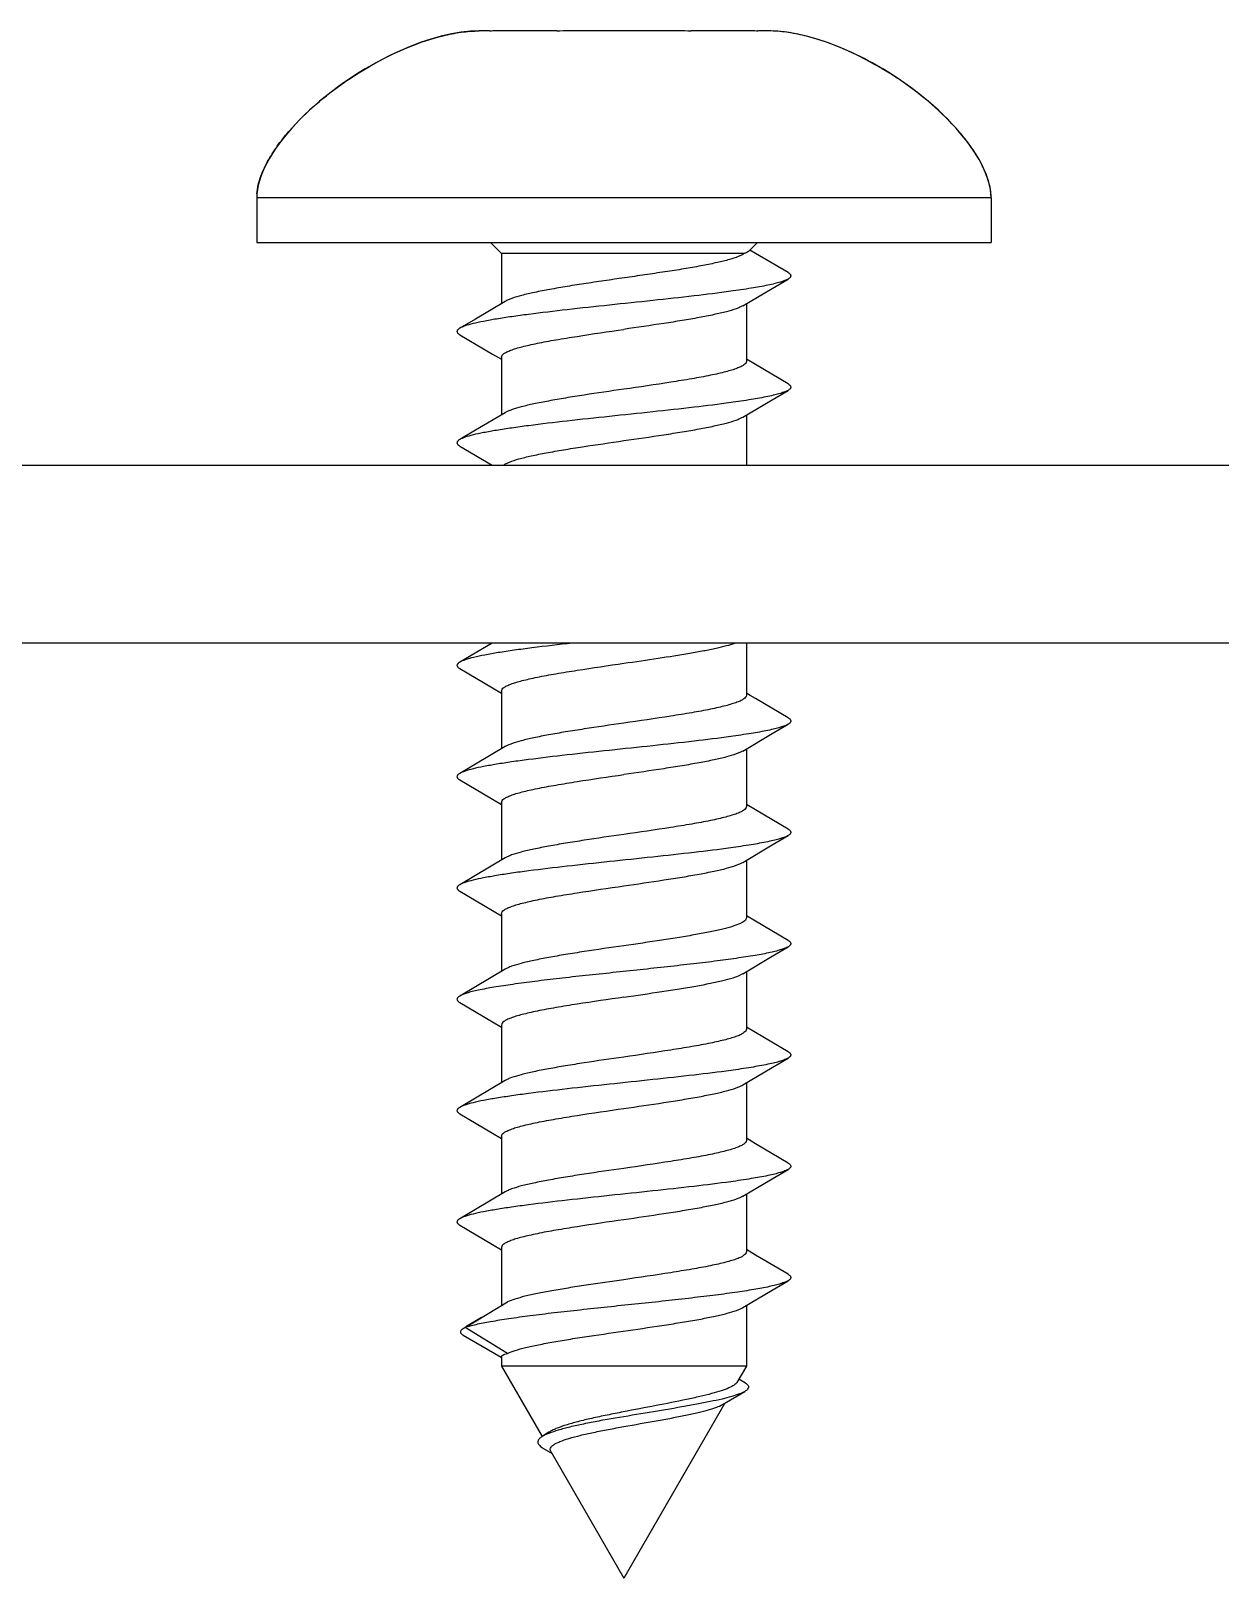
# Model space of a CAD drawing. Header units: millimetres. Extents: x 0 to 420, y 0 to 297.
# Drawn here: x 87.84 to 98.52, y 135.71 to 149.61 of the extents above; entities that cross this region are included whole.
import ezdxf

# ---------------------------------------------------------------- set-up
doc = ezdxf.new("R2010")
doc.units = ezdxf.units.MM
doc.header["$LTSCALE"] = 23.1
doc.layers.get('0').update_dxf_attribs({"linetype": 'CONTINUOUS'})
doc.layers.add('02___PRT_ALL_AXES', color=7, linetype='CONTINUOUS')

msp = doc.modelspace()

# ---------------------------------------------------------------- linework, layer by layer
at = {"color": 7, "linetype": 'Continuous'}
for p, q in [((91.864, 149.61), (91.785, 149.607)), ((91.96, 149.61), (91.864, 149.61)), ((91.96, 149.609), (91.96, 149.61)), ((92.56, 149.61), (92.012, 149.61)), ((92.56, 149.609), (92.56, 149.61)), ((93.654, 149.61), (92.673, 149.61)), ((94.315, 149.61), (93.767, 149.61)), ((93.767, 149.61), (93.767, 149.609)), ((94.464, 149.61), (94.367, 149.61)), ((94.367, 149.61), (94.367, 149.609)), ((91.428, 149.536), (91.334, 149.505)), ((96.112, 148.776), (96.074, 148.816)), ((96.247, 148.617), (96.216, 148.656)), ((96.276, 148.578), (96.247, 148.617)), ((96.303, 148.538), (96.276, 148.578)), ((96.374, 148.421), (96.352, 148.46)), ((96.393, 148.382), (96.374, 148.421)), ((96.464, 148.11), (89.864, 148.11)), ((89.864, 148.11), (89.864, 147.71)), ((96.464, 148.11), (96.462, 148.147)), ((96.464, 148.11), (96.464, 147.71)), ((89.864, 147.71), (96.464, 147.71)), ((94.346, 147.612), (94.295, 147.642)), ((94.243, 147.61), (92.064, 147.61)), ((94.639, 147.439), (94.346, 147.612)), ((94.495, 147.297), (94.639, 147.381)), ((94.231, 147.14), (94.495, 147.297)), ((92.097, 147.18), (91.83, 147.022)), ((91.83, 147.022), (91.688, 146.939)), ((91.688, 146.881), (91.984, 146.707)), ((91.984, 146.707), (92.064, 146.66)), ((94.346, 146.612), (94.264, 146.661)), ((94.639, 146.439), (94.346, 146.612)), ((94.495, 146.297), (94.639, 146.381)), ((94.231, 146.14), (94.495, 146.297)), ((92.097, 146.18), (91.83, 146.022)), ((91.83, 146.022), (91.688, 145.939)), ((91.688, 145.881), (91.979, 145.71)), ((35.614, 145.71), (117.114, 145.71)), ((117.114, 144.11), (35.614, 144.11)), ((91.979, 144.11), (91.688, 143.939)), ((91.688, 143.881), (91.984, 143.707)), ((91.984, 143.707), (92.064, 143.66)), ((94.495, 143.297), (94.639, 143.381)), ((92.097, 143.18), (91.83, 143.022)), ((94.231, 143.14), (94.495, 143.297)), ((91.83, 143.022), (91.688, 142.939)), ((91.688, 142.881), (91.984, 142.707)), ((91.984, 142.707), (92.064, 142.66)), ((94.346, 142.612), (94.264, 142.661)), ((94.639, 142.439), (94.346, 142.612)), ((94.495, 142.297), (94.639, 142.381)), ((94.231, 142.14), (94.495, 142.297)), ((92.097, 142.18), (91.83, 142.022)), ((91.83, 142.022), (91.688, 141.939)), ((91.688, 141.881), (91.984, 141.707)), ((91.984, 141.707), (92.064, 141.66)), ((94.346, 141.612), (94.264, 141.661)), ((94.639, 141.439), (94.346, 141.612)), ((94.495, 141.297), (94.639, 141.381)), ((94.231, 141.14), (94.495, 141.297)), ((92.097, 141.18), (91.83, 141.022)), ((94.231, 141.14), (94.21, 141.129)), ((91.83, 141.022), (91.688, 140.939)), ((91.688, 140.881), (91.984, 140.707)), ((91.984, 140.707), (92.064, 140.66)), ((94.346, 140.612), (94.264, 140.661)), ((94.639, 140.439), (94.346, 140.612)), ((94.231, 140.14), (94.495, 140.297)), ((94.495, 140.297), (94.639, 140.381)), ((92.097, 140.18), (91.83, 140.022)), ((91.83, 140.022), (91.688, 139.939)), ((91.688, 139.881), (91.984, 139.707)), ((91.984, 139.707), (92.064, 139.66)), ((94.346, 139.612), (94.264, 139.661)), ((94.639, 139.439), (94.346, 139.612)), ((94.231, 139.14), (94.495, 139.297)), ((94.495, 139.297), (94.639, 139.381)), ((92.097, 139.18), (91.83, 139.022)), ((91.83, 139.022), (91.688, 138.939)), ((91.688, 138.881), (91.984, 138.707)), ((91.984, 138.707), (92.064, 138.66)), ((94.346, 138.612), (94.264, 138.661)), ((94.639, 138.439), (94.346, 138.612)), ((94.495, 138.297), (94.639, 138.381)), ((91.737, 137.96), (92.118, 138.191)), ((94.231, 138.14), (94.495, 138.297)), ((91.885, 138.051), (91.744, 137.966)), ((91.737, 137.96), (91.718, 137.95)), ((91.72, 137.892), (92.061, 137.694)), ((92.118, 137.729), (91.737, 137.96)), ((94.264, 137.615), (92.064, 137.615)), ((94.255, 137.462), (94.197, 137.497)), ((94.049, 137.269), (94.25, 137.387)), ((92.49, 137.021), (92.428, 136.981)), ((92.441, 136.875), (92.518, 136.83))]:
    msp.add_line(p, q, dxfattribs=at)
for points in [[(91.615, 149.584), (91.523, 149.563), (91.428, 149.536)], [(91.785, 149.607), (91.702, 149.598), (91.615, 149.584)], [(95.261, 149.392), (95.175, 149.432), (95.085, 149.47), (94.993, 149.505), (94.9, 149.536), (94.804, 149.563), (94.712, 149.584), (94.626, 149.598), (94.543, 149.607), (94.464, 149.61)], [(91.334, 149.505), (91.243, 149.47), (91.152, 149.432), (91.067, 149.392), (90.986, 149.352), (90.91, 149.31), (90.838, 149.269), (90.77, 149.227), (90.706, 149.185), (90.645, 149.144), (90.587, 149.102), (90.532, 149.061), (90.479, 149.019), (90.429, 148.978), (90.382, 148.937), (90.337, 148.897), (90.294, 148.856), (90.254, 148.816), (90.215, 148.776), (90.179, 148.736), (90.144, 148.696), (90.111, 148.656), (90.08, 148.617), (90.051, 148.578), (90.024, 148.538), (89.999, 148.499), (89.975, 148.46), (89.954, 148.421), (89.934, 148.382), (89.917, 148.342), (89.901, 148.303), (89.888, 148.263), (89.878, 148.224), (89.87, 148.185), (89.865, 148.147), (89.864, 148.11)], [(96.074, 148.816), (96.033, 148.856), (95.99, 148.897), (95.945, 148.937), (95.898, 148.978), (95.848, 149.019), (95.796, 149.061), (95.741, 149.102), (95.683, 149.144), (95.622, 149.185), (95.558, 149.227), (95.49, 149.269), (95.417, 149.31), (95.341, 149.352), (95.261, 149.392)], [(96.216, 148.656), (96.183, 148.696), (96.149, 148.736), (96.112, 148.776)], [(96.352, 148.46), (96.329, 148.499), (96.303, 148.538)], [(96.462, 148.147), (96.457, 148.185), (96.45, 148.224), (96.439, 148.263), (96.426, 148.303), (96.411, 148.342), (96.393, 148.382)], [(94.639, 143.439), (94.346, 143.612), (94.298, 143.64), (94.264, 143.661)]]:
    msp.add_lwpolyline(points, dxfattribs=at)
for centre, radius, start, end in [((92.013, 148.3), 1.31, 90.0183, 92.3079), ((92.67, 143.967), 5.643, 89.967, 91.1126), ((93.658, 143.967), 5.643, 88.8874, 90.033), ((94.315, 148.3), 1.31, 87.6921, 89.9817), ((90.304, 148.11), 0.44, 175.2488, 179.9518), ((96.024, 148.11), 0.44, 0.0482, 4.7512)]:
    msp.add_arc(centre, radius, start, end, dxfattribs=at)
for points, knots in [([(89.865, 148.146), (89.87, 148.201), (89.897, 148.308), (89.969, 148.456), (90.059, 148.593), (90.196, 148.763), (90.392, 148.954), (90.651, 149.155), (90.93, 149.328), (91.226, 149.471), (91.485, 149.559), (91.7, 149.601), (91.809, 149.61), (91.864, 149.61)], [0, 0, 0, 0, 0.062449, 0.124939, 0.187448, 0.249962, 0.374926, 0.499918, 0.624924, 0.749937, 0.874911, 0.937474, 1, 1, 1, 1]), ([(96.462, 148.146), (96.458, 148.201), (96.43, 148.308), (96.359, 148.456), (96.268, 148.593), (96.131, 148.763), (95.935, 148.954), (95.676, 149.155), (95.397, 149.328), (95.102, 149.471), (94.842, 149.559), (94.628, 149.601), (94.518, 149.61), (94.464, 149.61)], [0, 0, 0, 0, 0.062449, 0.124939, 0.187448, 0.249962, 0.374926, 0.499918, 0.624924, 0.749937, 0.874911, 0.937474, 1, 1, 1, 1]), ([(94.283, 147.63), (94.279, 147.626), (94.266, 147.618), (94.252, 147.613), (94.243, 147.61)], [0, 0, 0, 0, 0.396413, 1, 1, 1, 1]), ([(94.243, 147.61), (94.236, 147.605), (94.219, 147.595), (94.176, 147.576), (94.104, 147.553), (93.997, 147.527), (93.867, 147.501), (93.717, 147.474), (93.551, 147.448), (93.374, 147.422), (93.192, 147.395), (93.008, 147.369), (92.829, 147.342), (92.659, 147.316), (92.504, 147.289), (92.368, 147.263), (92.253, 147.237), (92.174, 147.214), (92.125, 147.195), (92.105, 147.185), (92.097, 147.18)], [0, 0, 0, 0, 0.011643, 0.026326, 0.064898, 0.115259, 0.176243, 0.246254, 0.323394, 0.405538, 0.490405, 0.575632, 0.658847, 0.737736, 0.810119, 0.874021, 0.927747, 0.969979, 0.986529, 1, 1, 1, 1]), ([(94.639, 147.381), (94.63, 147.376), (94.607, 147.366), (94.567, 147.352), (94.516, 147.339), (94.429, 147.319), (94.297, 147.296), (94.076, 147.263), (93.781, 147.227), (93.417, 147.187), (93.036, 147.147), (92.664, 147.107), (92.371, 147.072), (92.16, 147.044), (92.025, 147.023), (91.91, 147.003), (91.815, 146.983), (91.75, 146.965), (91.711, 146.951), (91.695, 146.943), (91.688, 146.939)], [0, 0, 0, 0, 0.010764, 0.024901, 0.042428, 0.063266, 0.114357, 0.176806, 0.287759, 0.412844, 0.543739, 0.671718, 0.788256, 0.839777, 0.885642, 0.92511, 0.957572, 0.982588, 0.992237, 1, 1, 1, 1]), ([(94.639, 147.439), (94.643, 147.437), (94.649, 147.433), (94.657, 147.425), (94.662, 147.418), (94.664, 147.41), (94.662, 147.402), (94.657, 147.395), (94.649, 147.388), (94.643, 147.383), (94.639, 147.381)], [0, 0, 0, 0, 0.164163, 0.297898, 0.406527, 0.500005, 0.593489, 0.702106, 0.835823, 1, 1, 1, 1]), ([(94.231, 147.14), (94.222, 147.135), (94.203, 147.126), (94.155, 147.107), (94.078, 147.084), (93.967, 147.059), (93.834, 147.033), (93.684, 147.007), (93.458, 146.972), (93.283, 146.946), (93.164, 146.929)], [0, 0, 0, 0, 0.026553, 0.059069, 0.141823, 0.246935, 0.371936, 0.513648, 0.668332, 1, 1, 1, 1]), ([(91.688, 146.939), (91.685, 146.937), (91.678, 146.933), (91.67, 146.925), (91.665, 146.918), (91.663, 146.91), (91.665, 146.902), (91.67, 146.895), (91.678, 146.888), (91.685, 146.883), (91.688, 146.881)], [0, 0, 0, 0, 0.164194, 0.297903, 0.406508, 0.499989, 0.59346, 0.702089, 0.835836, 1, 1, 1, 1]), ([(92.064, 146.679), (92.064, 146.692), (92.078, 146.707), (92.097, 146.719), (92.118, 146.73), (92.15, 146.743), (92.196, 146.759), (92.252, 146.774), (92.316, 146.789), (92.417, 146.811), (92.56, 146.837), (92.819, 146.879), (93.023, 146.909), (93.164, 146.929)], [0, 0, 0, 0, 0.033022, 0.045433, 0.059775, 0.09442, 0.137078, 0.187544, 0.245473, 0.310382, 0.458824, 0.62751, 1, 1, 1, 1]), ([(94.264, 146.641), (94.264, 146.628), (94.249, 146.614), (94.23, 146.601), (94.209, 146.59), (94.177, 146.577), (94.131, 146.562), (94.076, 146.546), (94.011, 146.531), (93.91, 146.509), (93.767, 146.483), (93.508, 146.441), (93.304, 146.411), (93.164, 146.391)], [0, 0, 0, 0, 0.033026, 0.045437, 0.059779, 0.094423, 0.13708, 0.187543, 0.245471, 0.310379, 0.458823, 0.627517, 1, 1, 1, 1]), ([(94.639, 146.381), (94.63, 146.376), (94.607, 146.366), (94.567, 146.352), (94.516, 146.339), (94.429, 146.319), (94.297, 146.296), (94.076, 146.263), (93.781, 146.227), (93.417, 146.187), (93.036, 146.147), (92.664, 146.107), (92.371, 146.072), (92.16, 146.044), (92.025, 146.023), (91.91, 146.003), (91.815, 145.983), (91.75, 145.965), (91.711, 145.951), (91.695, 145.943), (91.688, 145.939)], [0, 0, 0, 0, 0.010761, 0.024901, 0.042425, 0.063266, 0.114357, 0.176806, 0.287759, 0.412843, 0.543739, 0.671719, 0.788256, 0.839778, 0.885642, 0.92511, 0.957574, 0.982589, 0.99224, 1, 1, 1, 1]), ([(93.164, 146.391), (93.044, 146.374), (92.869, 146.349), (92.644, 146.313), (92.493, 146.287), (92.36, 146.261), (92.249, 146.236), (92.172, 146.213), (92.124, 146.195), (92.105, 146.185), (92.097, 146.18)], [0, 0, 0, 0, 0.331673, 0.486365, 0.628079, 0.753073, 0.858178, 0.940931, 0.973447, 1, 1, 1, 1]), ([(94.639, 146.439), (94.643, 146.437), (94.649, 146.433), (94.657, 146.425), (94.662, 146.418), (94.664, 146.41), (94.662, 146.402), (94.657, 146.395), (94.649, 146.388), (94.643, 146.383), (94.639, 146.381)], [0, 0, 0, 0, 0.164218, 0.297945, 0.406523, 0.499991, 0.593451, 0.702049, 0.835811, 1, 1, 1, 1]), ([(93.164, 145.929), (93.283, 145.946), (93.458, 145.972), (93.684, 146.007), (93.834, 146.033), (93.967, 146.059), (94.078, 146.084), (94.155, 146.107), (94.203, 146.126), (94.222, 146.135), (94.231, 146.14)], [0, 0, 0, 0, 0.331661, 0.48635, 0.628064, 0.753063, 0.858176, 0.940932, 0.973447, 1, 1, 1, 1]), ([(91.688, 145.939), (91.685, 145.937), (91.678, 145.933), (91.67, 145.925), (91.665, 145.918), (91.663, 145.91), (91.665, 145.902), (91.67, 145.895), (91.678, 145.888), (91.685, 145.883), (91.688, 145.881)], [0, 0, 0, 0, 0.164194, 0.297955, 0.406547, 0.500006, 0.593472, 0.702049, 0.835783, 1, 1, 1, 1]), ([(92.084, 145.71), (92.091, 145.715), (92.108, 145.725), (92.153, 145.745), (92.228, 145.768), (92.338, 145.795), (92.472, 145.821), (92.626, 145.848), (92.859, 145.885), (93.04, 145.911), (93.164, 145.929)], [0, 0, 0, 0, 0.02364, 0.05353, 0.1323, 0.23532, 0.360075, 0.503185, 0.660593, 1, 1, 1, 1]), ([(92.7, 144.11), (92.579, 144.097), (92.405, 144.076), (92.183, 144.047), (92.042, 144.026), (91.92, 144.005), (91.821, 143.984), (91.753, 143.966), (91.712, 143.951), (91.695, 143.943), (91.688, 143.939)], [0, 0, 0, 0, 0.354408, 0.511604, 0.651695, 0.772273, 0.871337, 0.947427, 0.97664, 1, 1, 1, 1]), ([(93.164, 143.929), (93.267, 143.944), (93.464, 143.973), (93.703, 144.01), (93.877, 144.041), (93.987, 144.063), (94.081, 144.085), (94.137, 144.102), (94.162, 144.11)], [0, 0, 0, 0, 0.307079, 0.590032, 0.715469, 0.826913, 0.922305, 1, 1, 1, 1]), ([(91.688, 143.939), (91.685, 143.937), (91.678, 143.933), (91.67, 143.925), (91.665, 143.918), (91.663, 143.91), (91.665, 143.902), (91.67, 143.895), (91.678, 143.888), (91.685, 143.883), (91.688, 143.881)], [0, 0, 0, 0, 0.164173, 0.297931, 0.406551, 0.500014, 0.59349, 0.702081, 0.835788, 1, 1, 1, 1]), ([(92.064, 143.679), (92.064, 143.692), (92.078, 143.707), (92.097, 143.719), (92.118, 143.73), (92.15, 143.743), (92.196, 143.759), (92.252, 143.774), (92.316, 143.789), (92.417, 143.811), (92.56, 143.837), (92.819, 143.879), (93.023, 143.909), (93.164, 143.929)], [0, 0, 0, 0, 0.033016, 0.045426, 0.059765, 0.094406, 0.137061, 0.187523, 0.245449, 0.310355, 0.458795, 0.627492, 1, 1, 1, 1]), ([(94.264, 143.641), (94.264, 143.628), (94.249, 143.614), (94.23, 143.601), (94.21, 143.59), (94.177, 143.577), (94.131, 143.562), (94.076, 143.546), (94.011, 143.531), (93.91, 143.509), (93.767, 143.483), (93.508, 143.441), (93.304, 143.411), (93.164, 143.391)], [0, 0, 0, 0, 0.033021, 0.045431, 0.059772, 0.094414, 0.137065, 0.187524, 0.245447, 0.310351, 0.458792, 0.627492, 1, 1, 1, 1]), ([(94.639, 143.381), (94.63, 143.376), (94.607, 143.366), (94.567, 143.352), (94.516, 143.339), (94.429, 143.319), (94.297, 143.296), (94.076, 143.263), (93.781, 143.227), (93.417, 143.187), (93.036, 143.147), (92.664, 143.107), (92.371, 143.072), (92.16, 143.044), (92.025, 143.023), (91.91, 143.003), (91.815, 142.983), (91.75, 142.965), (91.711, 142.951), (91.695, 142.943), (91.688, 142.939)], [0, 0, 0, 0, 0.010763, 0.024902, 0.042427, 0.063266, 0.114358, 0.176807, 0.287759, 0.412844, 0.54374, 0.671719, 0.788256, 0.839778, 0.885643, 0.92511, 0.957574, 0.982589, 0.992239, 1, 1, 1, 1]), ([(93.164, 143.391), (93.044, 143.374), (92.869, 143.349), (92.644, 143.313), (92.493, 143.287), (92.36, 143.261), (92.249, 143.236), (92.172, 143.213), (92.124, 143.195), (92.105, 143.185), (92.097, 143.18)], [0, 0, 0, 0, 0.331667, 0.48636, 0.628075, 0.753072, 0.858181, 0.940933, 0.973447, 1, 1, 1, 1]), ([(94.639, 143.439), (94.643, 143.437), (94.649, 143.433), (94.657, 143.425), (94.662, 143.418), (94.664, 143.41), (94.662, 143.402), (94.657, 143.395), (94.649, 143.388), (94.643, 143.383), (94.639, 143.381)], [0, 0, 0, 0, 0.164187, 0.297898, 0.406505, 0.499988, 0.593461, 0.702091, 0.835837, 1, 1, 1, 1]), ([(94.231, 143.14), (94.222, 143.135), (94.203, 143.126), (94.155, 143.107), (94.078, 143.084), (93.967, 143.059), (93.834, 143.033), (93.684, 143.007), (93.458, 142.972), (93.283, 142.946), (93.164, 142.929)], [0, 0, 0, 0, 0.026553, 0.059069, 0.141823, 0.246935, 0.371936, 0.513648, 0.668332, 1, 1, 1, 1]), ([(91.688, 142.939), (91.685, 142.937), (91.678, 142.933), (91.67, 142.925), (91.665, 142.918), (91.663, 142.91), (91.665, 142.902), (91.67, 142.895), (91.678, 142.888), (91.685, 142.883), (91.688, 142.881)], [0, 0, 0, 0, 0.164207, 0.297961, 0.40654, 0.500001, 0.593463, 0.70204, 0.835789, 1, 1, 1, 1]), ([(92.064, 142.679), (92.064, 142.692), (92.078, 142.707), (92.097, 142.719), (92.118, 142.73), (92.15, 142.743), (92.196, 142.759), (92.252, 142.774), (92.316, 142.789), (92.417, 142.811), (92.56, 142.837), (92.819, 142.879), (93.023, 142.909), (93.164, 142.929)], [0, 0, 0, 0, 0.033024, 0.045434, 0.059776, 0.094419, 0.137072, 0.187534, 0.245459, 0.310365, 0.458808, 0.627506, 1, 1, 1, 1]), ([(94.264, 142.641), (94.264, 142.628), (94.249, 142.614), (94.23, 142.602), (94.21, 142.59), (94.177, 142.577), (94.131, 142.562), (94.076, 142.546), (94.011, 142.531), (93.91, 142.509), (93.767, 142.483), (93.508, 142.441), (93.304, 142.411), (93.164, 142.391)], [0, 0, 0, 0, 0.033018, 0.045428, 0.059769, 0.094412, 0.137068, 0.187532, 0.245461, 0.310368, 0.458808, 0.627499, 1, 1, 1, 1]), ([(94.639, 142.381), (94.63, 142.376), (94.607, 142.366), (94.567, 142.352), (94.516, 142.339), (94.429, 142.319), (94.297, 142.296), (94.076, 142.263), (93.781, 142.227), (93.417, 142.187), (93.036, 142.147), (92.664, 142.107), (92.371, 142.072), (92.16, 142.044), (92.025, 142.023), (91.91, 142.003), (91.815, 141.983), (91.75, 141.965), (91.711, 141.951), (91.695, 141.943), (91.688, 141.939)], [0, 0, 0, 0, 0.010764, 0.024901, 0.042428, 0.063266, 0.114357, 0.176807, 0.287759, 0.412844, 0.54374, 0.671718, 0.788256, 0.839777, 0.885643, 0.92511, 0.957572, 0.982589, 0.992238, 1, 1, 1, 1]), ([(93.164, 142.391), (93.044, 142.374), (92.869, 142.349), (92.644, 142.313), (92.493, 142.287), (92.36, 142.261), (92.249, 142.236), (92.172, 142.213), (92.124, 142.195), (92.105, 142.185), (92.097, 142.18)], [0, 0, 0, 0, 0.331664, 0.486347, 0.628054, 0.75305, 0.858166, 0.940927, 0.973445, 1, 1, 1, 1]), ([(94.639, 142.439), (94.643, 142.437), (94.649, 142.433), (94.657, 142.425), (94.662, 142.418), (94.664, 142.41), (94.662, 142.402), (94.657, 142.395), (94.649, 142.388), (94.643, 142.383), (94.639, 142.381)], [0, 0, 0, 0, 0.164162, 0.297903, 0.406534, 0.500009, 0.593493, 0.702105, 0.835819, 1, 1, 1, 1]), ([(93.164, 141.929), (93.283, 141.946), (93.458, 141.972), (93.684, 142.007), (93.834, 142.033), (93.967, 142.059), (94.078, 142.084), (94.155, 142.107), (94.203, 142.126), (94.222, 142.135), (94.231, 142.14)], [0, 0, 0, 0, 0.331665, 0.486349, 0.628055, 0.753051, 0.858166, 0.940927, 0.973446, 1, 1, 1, 1]), ([(91.688, 141.939), (91.685, 141.937), (91.678, 141.933), (91.67, 141.925), (91.665, 141.918), (91.663, 141.91), (91.665, 141.902), (91.67, 141.895), (91.678, 141.888), (91.685, 141.883), (91.688, 141.881)], [0, 0, 0, 0, 0.164215, 0.297925, 0.406511, 0.499986, 0.593447, 0.702063, 0.835823, 1, 1, 1, 1]), ([(92.064, 141.679), (92.064, 141.692), (92.078, 141.707), (92.097, 141.719), (92.118, 141.73), (92.15, 141.743), (92.196, 141.759), (92.252, 141.774), (92.316, 141.789), (92.417, 141.811), (92.56, 141.837), (92.819, 141.879), (93.023, 141.909), (93.164, 141.929)], [0, 0, 0, 0, 0.033019, 0.04543, 0.059771, 0.094414, 0.137071, 0.187536, 0.245465, 0.310373, 0.458813, 0.627502, 1, 1, 1, 1]), ([(94.264, 141.641), (94.264, 141.637), (94.261, 141.627), (94.249, 141.614), (94.232, 141.602), (94.218, 141.595), (94.21, 141.591)], [0, 0, 0, 0, 0.169076, 0.37943, 0.653487, 1, 1, 1, 1]), ([(94.21, 141.591), (94.189, 141.581), (94.137, 141.563), (94.047, 141.539), (93.935, 141.514), (93.805, 141.49), (93.659, 141.465), (93.444, 141.432), (93.277, 141.407), (93.164, 141.391)], [0, 0, 0, 0, 0.066192, 0.153913, 0.261556, 0.386783, 0.526702, 0.677986, 1, 1, 1, 1]), ([(93.164, 141.391), (93.044, 141.374), (92.869, 141.349), (92.644, 141.313), (92.493, 141.287), (92.36, 141.261), (92.249, 141.236), (92.172, 141.213), (92.124, 141.195), (92.105, 141.185), (92.097, 141.18)], [0, 0, 0, 0, 0.331674, 0.486366, 0.628081, 0.753075, 0.85818, 0.940931, 0.973447, 1, 1, 1, 1]), ([(94.639, 141.381), (94.632, 141.377), (94.616, 141.37), (94.6, 141.363), (94.59, 141.36)], [0, 0, 0, 0, 0.445344, 1, 1, 1, 1]), ([(94.639, 141.439), (94.643, 141.437), (94.649, 141.433), (94.657, 141.425), (94.662, 141.418), (94.664, 141.41), (94.662, 141.402), (94.657, 141.395), (94.649, 141.388), (94.643, 141.383), (94.639, 141.381)], [0, 0, 0, 0, 0.164153, 0.297897, 0.406491, 0.49993, 0.593367, 0.701931, 0.83569, 1, 1, 1, 1]), ([(94.59, 141.36), (94.576, 141.355), (94.544, 141.346), (94.469, 141.327), (94.352, 141.305), (94.189, 141.279), (93.997, 141.253), (93.783, 141.228), (93.47, 141.192), (93.147, 141.158), (92.823, 141.124), (92.589, 141.098), (92.371, 141.072), (92.175, 141.046), (92.005, 141.021), (91.883, 140.998), (91.803, 140.98), (91.756, 140.967), (91.718, 140.954), (91.697, 140.944), (91.688, 140.939)], [0, 0, 0, 0, 0.015354, 0.033821, 0.079672, 0.136481, 0.202792, 0.276849, 0.356674, 0.524935, 0.608835, 0.689556, 0.764927, 0.832928, 0.891757, 0.939888, 0.959564, 0.976169, 0.989641, 1, 1, 1, 1]), ([(93.164, 140.929), (93.277, 140.946), (93.444, 140.97), (93.659, 141.003), (93.805, 141.028), (93.935, 141.052), (94.047, 141.077), (94.137, 141.101), (94.189, 141.119), (94.21, 141.129)], [0, 0, 0, 0, 0.322014, 0.473298, 0.613217, 0.738444, 0.846087, 0.933808, 1, 1, 1, 1]), ([(91.688, 140.939), (91.685, 140.937), (91.678, 140.933), (91.67, 140.925), (91.665, 140.918), (91.663, 140.91), (91.665, 140.902), (91.67, 140.895), (91.678, 140.888), (91.685, 140.883), (91.688, 140.881)], [0, 0, 0, 0, 0.16417, 0.297891, 0.406511, 0.499995, 0.593475, 0.702104, 0.835837, 1, 1, 1, 1]), ([(93.164, 140.929), (93.023, 140.909), (92.819, 140.879), (92.56, 140.837), (92.417, 140.811), (92.316, 140.789), (92.252, 140.774), (92.196, 140.759), (92.15, 140.743), (92.118, 140.73), (92.097, 140.719), (92.078, 140.707), (92.064, 140.692), (92.064, 140.679)], [0, 0, 0, 0, 0.372497, 0.541189, 0.689634, 0.754542, 0.812469, 0.862931, 0.905584, 0.940227, 0.954568, 0.966978, 1, 1, 1, 1]), ([(94.264, 140.641), (94.264, 140.628), (94.249, 140.614), (94.23, 140.602), (94.21, 140.59), (94.177, 140.577), (94.131, 140.562), (94.076, 140.546), (94.011, 140.531), (93.91, 140.509), (93.767, 140.483), (93.508, 140.441), (93.304, 140.411), (93.164, 140.391)], [0, 0, 0, 0, 0.033017, 0.045426, 0.059766, 0.094407, 0.137061, 0.187523, 0.245447, 0.310352, 0.458793, 0.627492, 1, 1, 1, 1]), ([(93.164, 140.391), (93.044, 140.374), (92.869, 140.349), (92.644, 140.313), (92.493, 140.287), (92.36, 140.261), (92.249, 140.236), (92.172, 140.213), (92.124, 140.195), (92.105, 140.185), (92.097, 140.18)], [0, 0, 0, 0, 0.331659, 0.486343, 0.628054, 0.753054, 0.858169, 0.940929, 0.973446, 1, 1, 1, 1]), ([(94.639, 140.439), (94.643, 140.437), (94.649, 140.433), (94.657, 140.425), (94.662, 140.418), (94.664, 140.41), (94.662, 140.402), (94.657, 140.395), (94.649, 140.388), (94.643, 140.383), (94.639, 140.381)], [0, 0, 0, 0, 0.164217, 0.297953, 0.406529, 0.499994, 0.593453, 0.702041, 0.835801, 1, 1, 1, 1]), ([(94.639, 140.381), (94.63, 140.376), (94.607, 140.366), (94.567, 140.352), (94.516, 140.339), (94.429, 140.319), (94.297, 140.296), (94.076, 140.263), (93.781, 140.227), (93.417, 140.187), (93.036, 140.147), (92.664, 140.107), (92.371, 140.072), (92.16, 140.044), (92.025, 140.023), (91.91, 140.003), (91.815, 139.983), (91.75, 139.965), (91.711, 139.951), (91.695, 139.943), (91.688, 139.939)], [0, 0, 0, 0, 0.010761, 0.024901, 0.042425, 0.063265, 0.114357, 0.176805, 0.287759, 0.412843, 0.543739, 0.671718, 0.788256, 0.839777, 0.885641, 0.92511, 0.957573, 0.982588, 0.992239, 1, 1, 1, 1]), ([(93.164, 139.929), (93.283, 139.946), (93.458, 139.972), (93.684, 140.007), (93.834, 140.033), (93.967, 140.059), (94.078, 140.084), (94.155, 140.107), (94.203, 140.126), (94.222, 140.135), (94.231, 140.14)], [0, 0, 0, 0, 0.331667, 0.486357, 0.628069, 0.753063, 0.858173, 0.940929, 0.973447, 1, 1, 1, 1]), ([(91.688, 139.939), (91.685, 139.937), (91.678, 139.933), (91.67, 139.925), (91.665, 139.918), (91.663, 139.91), (91.665, 139.902), (91.67, 139.895), (91.678, 139.888), (91.685, 139.883), (91.688, 139.881)], [0, 0, 0, 0, 0.164167, 0.297919, 0.406546, 0.500013, 0.593493, 0.702093, 0.8358, 1, 1, 1, 1]), ([(92.064, 139.679), (92.064, 139.692), (92.078, 139.707), (92.097, 139.719), (92.118, 139.73), (92.15, 139.743), (92.196, 139.759), (92.252, 139.774), (92.316, 139.789), (92.417, 139.811), (92.56, 139.837), (92.819, 139.879), (93.023, 139.909), (93.164, 139.929)], [0, 0, 0, 0, 0.033023, 0.045434, 0.059777, 0.094422, 0.13708, 0.187545, 0.245474, 0.310382, 0.458826, 0.627517, 1, 1, 1, 1]), ([(94.264, 139.641), (94.264, 139.628), (94.249, 139.614), (94.23, 139.601), (94.209, 139.59), (94.177, 139.577), (94.131, 139.562), (94.076, 139.546), (94.011, 139.531), (93.91, 139.509), (93.767, 139.483), (93.508, 139.441), (93.304, 139.411), (93.164, 139.391)], [0, 0, 0, 0, 0.033024, 0.045435, 0.059777, 0.094422, 0.13708, 0.187545, 0.245474, 0.310383, 0.458826, 0.627518, 1, 1, 1, 1]), ([(94.639, 139.439), (94.643, 139.437), (94.649, 139.433), (94.657, 139.425), (94.662, 139.418), (94.664, 139.41), (94.662, 139.402), (94.657, 139.395), (94.649, 139.388), (94.643, 139.383), (94.639, 139.381)], [0, 0, 0, 0, 0.1642, 0.297907, 0.406506, 0.499986, 0.593453, 0.70208, 0.835833, 1, 1, 1, 1]), ([(94.639, 139.381), (94.63, 139.376), (94.607, 139.366), (94.567, 139.352), (94.516, 139.339), (94.429, 139.319), (94.297, 139.296), (94.076, 139.263), (93.781, 139.227), (93.417, 139.187), (93.036, 139.147), (92.664, 139.107), (92.371, 139.072), (92.16, 139.044), (92.025, 139.023), (91.91, 139.003), (91.815, 138.983), (91.75, 138.965), (91.711, 138.951), (91.695, 138.943), (91.688, 138.939)], [0, 0, 0, 0, 0.010762, 0.024902, 0.042426, 0.063266, 0.114358, 0.176806, 0.287759, 0.412844, 0.54374, 0.671719, 0.788256, 0.839778, 0.885642, 0.92511, 0.957574, 0.982589, 0.99224, 1, 1, 1, 1]), ([(93.164, 139.391), (93.044, 139.374), (92.869, 139.349), (92.644, 139.313), (92.493, 139.287), (92.36, 139.261), (92.249, 139.236), (92.172, 139.213), (92.124, 139.195), (92.105, 139.185), (92.097, 139.18)], [0, 0, 0, 0, 0.331668, 0.486358, 0.62807, 0.753064, 0.858173, 0.940929, 0.973447, 1, 1, 1, 1]), ([(94.231, 139.14), (94.222, 139.135), (94.203, 139.126), (94.155, 139.107), (94.078, 139.084), (93.967, 139.059), (93.834, 139.033), (93.684, 139.007), (93.458, 138.972), (93.283, 138.946), (93.164, 138.929)], [0, 0, 0, 0, 0.026553, 0.059069, 0.141823, 0.246935, 0.371936, 0.513648, 0.668332, 1, 1, 1, 1]), ([(91.688, 138.939), (91.685, 138.937), (91.678, 138.933), (91.67, 138.925), (91.665, 138.918), (91.663, 138.91), (91.665, 138.902), (91.67, 138.895), (91.678, 138.888), (91.685, 138.883), (91.688, 138.881)], [0, 0, 0, 0, 0.164199, 0.297959, 0.406546, 0.500005, 0.59347, 0.702046, 0.835783, 1, 1, 1, 1]), ([(93.164, 138.929), (93.023, 138.909), (92.819, 138.879), (92.56, 138.837), (92.417, 138.811), (92.316, 138.789), (92.252, 138.774), (92.196, 138.759), (92.15, 138.743), (92.118, 138.73), (92.097, 138.719), (92.078, 138.707), (92.064, 138.692), (92.064, 138.679)], [0, 0, 0, 0, 0.372497, 0.541189, 0.689634, 0.754542, 0.812469, 0.862931, 0.905584, 0.940227, 0.954568, 0.966978, 1, 1, 1, 1]), ([(94.264, 138.641), (94.264, 138.628), (94.249, 138.614), (94.23, 138.601), (94.21, 138.59), (94.177, 138.577), (94.131, 138.562), (94.076, 138.546), (94.011, 138.531), (93.91, 138.509), (93.767, 138.483), (93.508, 138.441), (93.304, 138.411), (93.164, 138.391)], [0, 0, 0, 0, 0.033021, 0.045431, 0.059772, 0.094414, 0.137067, 0.187527, 0.245449, 0.310353, 0.458794, 0.627493, 1, 1, 1, 1]), ([(94.639, 138.381), (94.63, 138.376), (94.609, 138.366), (94.571, 138.354), (94.524, 138.341), (94.444, 138.322), (94.322, 138.3), (94.153, 138.274), (93.956, 138.248), (93.738, 138.222), (93.505, 138.196), (93.181, 138.162), (92.858, 138.128), (92.544, 138.093), (92.33, 138.067), (92.139, 138.041), (91.975, 138.015), (91.859, 137.993), (91.783, 137.974), (91.751, 137.965), (91.737, 137.96)], [0, 0, 0, 0, 0.010359, 0.023832, 0.040436, 0.060112, 0.108243, 0.167072, 0.235074, 0.310444, 0.391165, 0.475065, 0.643326, 0.723151, 0.797208, 0.863519, 0.920328, 0.966179, 0.984646, 1, 1, 1, 1]), ([(93.164, 138.391), (93.05, 138.375), (92.884, 138.351), (92.668, 138.317), (92.522, 138.292), (92.392, 138.268), (92.28, 138.244), (92.191, 138.219), (92.139, 138.201), (92.118, 138.191)], [0, 0, 0, 0, 0.322014, 0.473297, 0.613216, 0.738443, 0.846086, 0.933808, 1, 1, 1, 1]), ([(94.639, 138.439), (94.643, 138.437), (94.649, 138.433), (94.657, 138.425), (94.662, 138.418), (94.664, 138.41), (94.662, 138.402), (94.657, 138.395), (94.649, 138.388), (94.643, 138.383), (94.639, 138.381)], [0, 0, 0, 0, 0.164162, 0.297896, 0.406524, 0.500004, 0.593488, 0.702109, 0.835829, 1, 1, 1, 1]), ([(92.118, 137.729), (92.14, 137.739), (92.193, 137.758), (92.286, 137.783), (92.402, 137.808), (92.538, 137.833), (92.689, 137.859), (92.912, 137.893), (93.2, 137.934), (93.486, 137.976), (93.704, 138.011), (93.849, 138.036), (93.977, 138.061), (94.084, 138.086), (94.158, 138.108), (94.204, 138.126), (94.223, 138.135), (94.231, 138.14)], [0, 0, 0, 0, 0.033778, 0.078779, 0.134113, 0.198511, 0.270393, 0.347962, 0.512211, 0.674674, 0.750057, 0.818965, 0.879687, 0.930764, 0.971067, 0.986962, 1, 1, 1, 1]), ([(91.718, 137.95), (91.715, 137.948), (91.708, 137.944), (91.7, 137.937), (91.695, 137.929), (91.693, 137.919), (91.7, 137.908), (91.71, 137.899), (91.717, 137.894), (91.72, 137.892)], [0, 0, 0, 0, 0.160661, 0.29171, 0.398566, 0.491612, 0.694324, 0.831537, 1, 1, 1, 1]), ([(92.064, 137.699), (92.064, 137.702), (92.066, 137.707), (92.072, 137.711), (92.08, 137.716), (92.096, 137.723), (92.11, 137.727), (92.118, 137.729)], [0, 0, 0, 0, 0.128188, 0.216524, 0.326121, 0.614905, 1, 1, 1, 1]), ([(94.25, 137.387), (94.235, 137.378), (94.196, 137.361), (94.127, 137.339), (94.04, 137.317), (93.935, 137.294), (93.815, 137.27), (93.632, 137.238), (93.388, 137.197), (93.139, 137.156), (92.942, 137.122), (92.806, 137.095), (92.684, 137.069), (92.579, 137.041), (92.504, 137.017), (92.456, 136.997), (92.437, 136.986), (92.428, 136.981)], [0, 0, 0, 0, 0.028485, 0.067123, 0.11561, 0.173234, 0.23897, 0.311524, 0.470703, 0.636052, 0.71578, 0.790593, 0.858306, 0.916866, 0.964495, 0.983803, 1, 1, 1, 1]), ([(94.179, 137.468), (94.176, 137.463), (94.168, 137.454), (94.152, 137.442), (94.132, 137.43), (94.094, 137.412), (94.033, 137.39), (93.947, 137.365), (93.842, 137.339), (93.676, 137.303), (93.446, 137.258), (93.207, 137.213), (93.015, 137.175), (92.878, 137.146), (92.755, 137.117), (92.647, 137.087), (92.57, 137.06), (92.52, 137.038), (92.499, 137.026), (92.49, 137.021)], [0, 0, 0, 0, 0.008959, 0.020154, 0.033908, 0.050355, 0.091437, 0.143136, 0.204618, 0.274654, 0.433838, 0.604958, 0.689171, 0.769152, 0.842406, 0.90657, 0.959577, 0.981413, 1, 1, 1, 1]), ([(94.255, 137.462), (94.259, 137.459), (94.267, 137.453), (94.277, 137.444), (94.283, 137.435), (94.285, 137.421), (94.277, 137.407), (94.264, 137.395), (94.255, 137.389), (94.25, 137.387)], [0, 0, 0, 0, 0.157682, 0.286509, 0.392112, 0.485073, 0.690526, 0.829646, 1, 1, 1, 1]), ([(93.164, 137.071), (93.261, 137.089), (93.404, 137.114), (93.589, 137.147), (93.715, 137.172), (93.825, 137.196), (93.919, 137.219), (93.992, 137.242), (94.033, 137.259), (94.049, 137.269)], [0, 0, 0, 0, 0.325464, 0.479477, 0.621368, 0.74713, 0.853547, 0.938244, 1, 1, 1, 1]), ([(92.507, 136.848), (92.504, 136.852), (92.5, 136.863), (92.504, 136.879), (92.515, 136.895), (92.533, 136.909), (92.558, 136.923), (92.604, 136.943), (92.675, 136.967), (92.777, 136.994), (92.895, 137.02), (93.026, 137.046), (93.117, 137.063), (93.164, 137.071)], [0, 0, 0, 0, 0.021954, 0.042882, 0.06759, 0.098961, 0.13815, 0.185443, 0.303461, 0.449576, 0.61849, 0.804162, 1, 1, 1, 1]), ([(92.415, 136.971), (92.41, 136.968), (92.403, 136.961), (92.394, 136.949), (92.39, 136.936), (92.391, 136.924), (92.397, 136.911), (92.413, 136.893), (92.429, 136.882), (92.441, 136.875)], [0, 0, 0, 0, 0.134078, 0.246445, 0.344421, 0.439514, 0.544596, 0.669651, 1, 1, 1, 1]), ([(92.428, 136.981), (92.427, 136.98), (92.422, 136.977), (92.418, 136.974), (92.415, 136.971)], [0, 0, 0, 0, 0.263309, 1, 1, 1, 1])]:
    msp.add_open_spline(points, degree=3, knots=knots, dxfattribs=at)
at = {"layer": '02___PRT_ALL_AXES', "color": 7, "linetype": 'Continuous'}
for p, q in [((91.964, 147.71), (92.064, 147.61)), ((94.364, 147.71), (94.283, 147.63)), ((92.064, 147.61), (92.064, 147.161)), ((94.264, 147.16), (94.264, 146.641)), ((92.064, 146.679), (92.064, 146.161)), ((94.264, 146.16), (94.264, 145.71)), ((94.264, 144.11), (94.264, 143.641)), ((92.064, 143.679), (92.064, 143.161)), ((94.264, 143.16), (94.264, 142.641)), ((92.064, 142.679), (92.064, 142.161)), ((94.264, 142.16), (94.264, 141.641)), ((92.064, 141.679), (92.064, 141.161)), ((94.264, 141.16), (94.264, 140.641)), ((92.064, 140.679), (92.064, 140.161)), ((94.264, 140.16), (94.264, 139.641)), ((92.064, 139.679), (92.064, 139.161)), ((94.264, 139.16), (94.264, 138.641)), ((92.064, 138.679), (92.064, 138.158)), ((94.264, 138.16), (94.264, 137.615)), ((92.064, 137.699), (92.064, 137.615)), ((92.064, 137.615), (92.43, 136.982)), ((94.264, 137.615), (94.179, 137.468)), ((94.071, 137.282), (93.164, 135.71)), ((92.507, 136.848), (93.164, 135.71))]:
    msp.add_line(p, q, dxfattribs=at)

doc.saveas('drawing.dxf')
